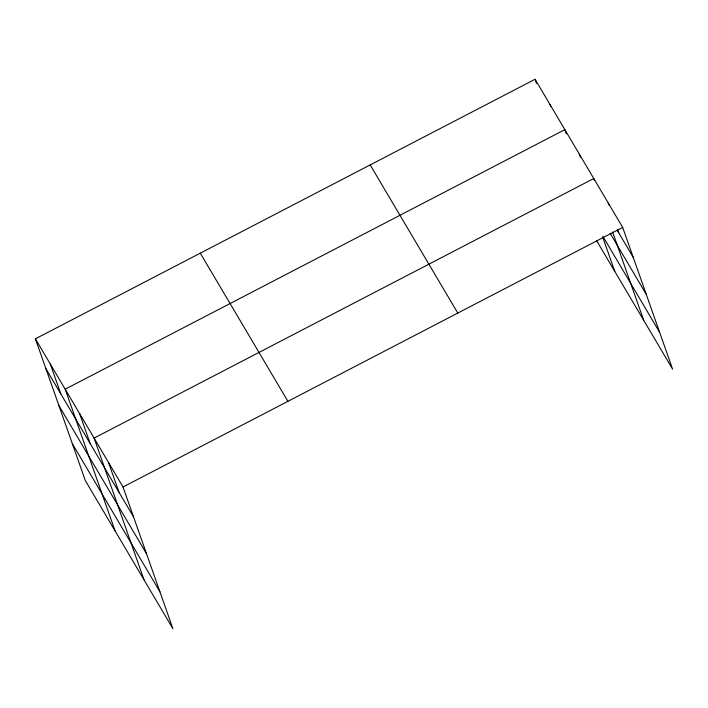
<?xml version="1.0" encoding="UTF-8"?>
<svg xmlns="http://www.w3.org/2000/svg" width="708" height="708" viewBox="0 0 708 708"><rect width="100%" height="100%" fill="white"/><g stroke="black" fill="none" stroke-linecap="round" stroke-linejoin="round"><path stroke-width="1.06" d="M35.4 338.831L123.015 486.989L172.929 628.739L85.323 480.582L35.4 338.831L535.071 79.261L622.677 227.418L672.6 369.169L596.57 240.605M123.015 486.989L622.677 227.418M617.093 230.056L633.209 257.323M610.066 233.118L646.209 294.236M602.889 236.357L659.599 332.264M370.178 164.92L457.793 313.078M200.293 253.172L287.908 401.33M45.931 368.735L133.547 516.893M58.932 405.649L146.547 553.798M72.322 443.668L159.937 591.826M608.225 202.975L608.951 205.037M617.668 229.781L618.757 232.879M594.499 180.593L593.764 178.531L94.102 438.093L144.016 579.843M612.606 232.012L643.687 320.281M579.312 154.078L580.401 157.176M566.312 133.759L564.86 129.635L65.189 389.205L115.112 530.956M602.862 237.552L614.774 271.385M549.966 104.448L550.691 106.51M535.071 79.261L536.522 83.385M108.554 462.536L119.086 492.449M79.641 413.649L90.173 443.553M50.295 364.018L60.826 393.922"/></g></svg>
